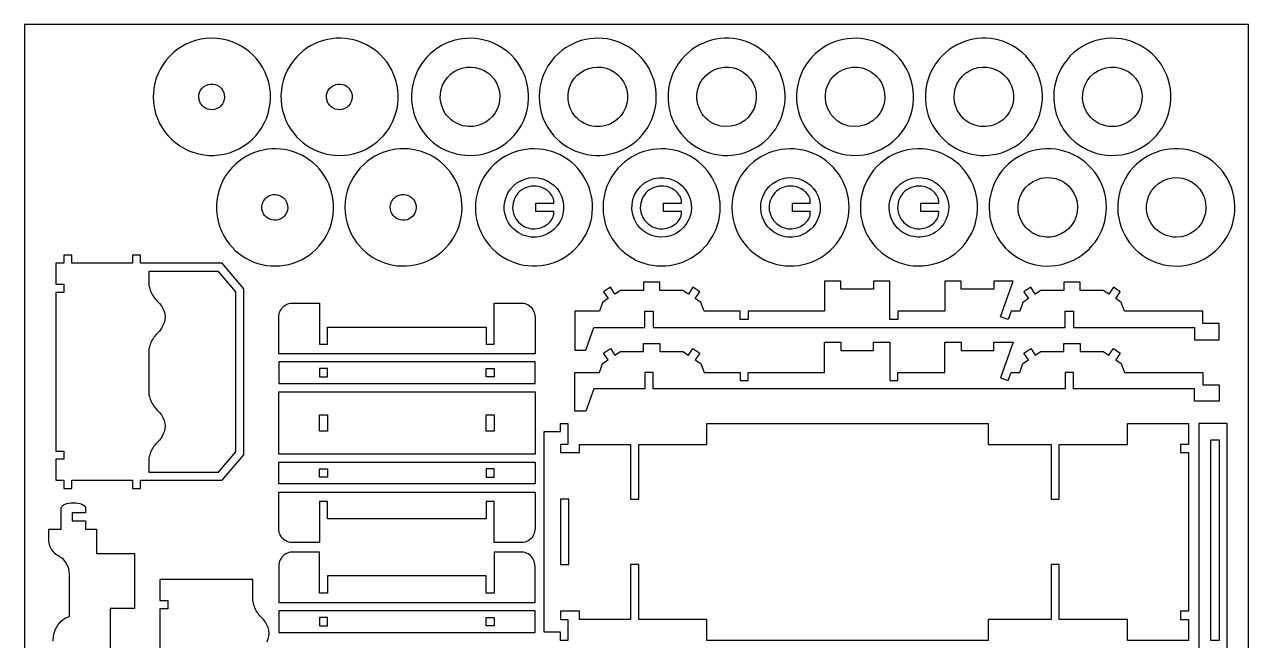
# Model space of a CAD drawing. Extents: x -427 to 475, y -546 to 421.
# Drawn here: x -427 to 475, y -33 to 421 of the extents above; entities that cross this region are included whole.
import ezdxf

# ---------------------------------------------------------------- set-up
doc = ezdxf.new("R2010")
doc.units = 0
doc.header["$MEASUREMENT"] = 0
doc.layers.get('0').update_dxf_attribs({"linetype": 'CONTINUOUS'})

msp = doc.modelspace()

# ---------------------------------------------------------------- linework, layer by layer
for points in [[(-426.7, -546.44), (474.75, -546.44), (474.75, 421.11), (-426.7, 421.11)], [(-403.72, 85.54), (-397.71, 85.54), (-397.71, 79.53), (-391.7, 79.53), (-391.7, 85.54), (-347.23, 85.53), (-347.23, 79.53), (-341.22, 79.53), (-341.22, 85.53), (-281.11, 85.53), (-265.12, 104.26), (-265.12, 226.56), (-281.11, 245.28), (-341.22, 245.28), (-341.22, 251.29), (-347.23, 251.29), (-347.23, 245.28), (-391.7, 245.28), (-391.7, 251.29), (-397.7, 251.29), (-397.7, 245.28), (-403.71, 245.28), (-403.71, 229.81), (-397.69, 229.81), (-397.69, 223.8), (-403.7, 223.8), (-403.69, 107.02), (-397.69, 107.02), (-397.68, 101.01), (-403.71, 101.01)], [(-335.21, 91.54), (-283.88, 91.54), (-271.13, 106.47), (-271.14, 224.35), (-283.88, 239.27), (-335.21, 239.27), (-335.21, 229.81), (-335, 228.68), (-334.73, 227.57), (-334.41, 226.47), (-334.04, 225.39), (-333.61, 224.32), (-333.12, 223.29), (-332.59, 222.27), (-332.01, 221.29), (-331.37, 220.34), (-330.69, 219.41), (-329.97, 218.53), (-329.2, 217.68), (-327.4, 215.82), (-325.91, 213.9), (-324.73, 211.92), (-323.89, 209.89), (-323.37, 207.84), (-323.19, 205.77), (-323.35, 203.64), (-323.85, 201.52), (-324.69, 199.43), (-325.87, 197.37), (-327.37, 195.37), (-329.2, 193.43), (-329.97, 192.59), (-330.69, 191.7), (-331.37, 190.78), (-332.01, 189.83), (-332.59, 188.84), (-333.12, 187.83), (-333.61, 186.79), (-334.04, 185.73), (-334.41, 184.65), (-334.73, 183.55), (-335, 182.43), (-335.21, 181.31), (-335.21, 149.51), (-335, 148.38), (-334.74, 147.27), (-334.42, 146.17), (-334.04, 145.09), (-333.61, 144.03), (-333.13, 142.99), (-332.59, 141.98), (-332.01, 140.99), (-331.38, 140.04), (-330.7, 139.12), (-329.97, 138.23), (-329.2, 137.39), (-327.4, 135.53), (-325.91, 133.6), (-324.74, 131.62), (-323.89, 129.6), (-323.37, 127.54), (-323.19, 125.47), (-323.35, 123.34), (-323.85, 121.22), (-324.69, 119.13), (-325.87, 117.08), (-327.38, 115.07), (-329.2, 113.14), (-329.97, 112.29), (-330.7, 111.4), (-331.38, 110.48), (-332.01, 109.53), (-332.59, 108.55), (-333.13, 107.53), (-333.61, 106.49), (-334.04, 105.43), (-334.42, 104.35), (-334.74, 103.25), (-335, 102.14), (-335.21, 101.01)], [(-21.32, 181.38), (-13.34, 181.38), (-7.33, 197.93), (30.21, 197.93), (30.22, 209.95), (36.22, 209.95), (36.22, 197.93), (339.83, 197.93), (339.83, 209.95), (345.83, 209.95), (345.83, 197.93), (435.06, 197.93), (435.06, 188.87), (453.09, 188.87), (453.09, 200.88), (441.07, 200.88), (441.07, 209.95), (383.36, 209.95), (381.06, 216.5), (376.91, 219.25), (380.23, 224.26), (375.22, 227.58), (371.9, 222.57), (367.75, 225.32), (350.83, 225.32), (350.83, 231.33), (338.81, 231.33), (338.81, 225.32), (321.88, 225.32), (317.73, 222.57), (314.41, 227.58), (309.4, 224.26), (312.72, 219.25), (308.57, 216.5), (306.28, 209.95), (299.91, 209.95), (297.8, 203.94), (292.13, 205.93), (301.32, 232.16), (287.19, 232.16), (287.19, 226.15), (263.16, 226.15), (263.16, 232.16), (251.14, 232.16), (251.14, 209.95), (216.55, 209.95), (216.55, 203.94), (210.54, 203.94), (210.54, 232.16), (198.53, 232.16), (198.53, 226.15), (174.49, 226.15), (174.49, 232.16), (162.47, 232.16), (162.47, 209.95), (106.29, 209.95), (106.29, 203.94), (100.27, 203.94), (100.27, 209.95), (73.74, 209.95), (71.45, 216.5), (67.3, 219.25), (70.62, 224.26), (65.61, 227.58), (62.29, 222.57), (58.14, 225.32), (41.21, 225.32), (41.21, 231.33), (29.19, 231.33), (29.19, 225.32), (12.26, 225.32), (8.11, 222.57), (4.79, 227.58), (-0.21, 224.26), (3.11, 219.25), (-1.04, 216.5), (-3.34, 209.95), (-21.32, 209.95)], [(-239.46, 178.64), (-239.46, 205.56), (-239.4, 206.77), (-239.19, 207.95), (-238.85, 209.11), (-238.37, 210.22), (-237.78, 211.27), (-237.06, 212.24), (-236.24, 213.12), (-235.33, 213.9), (-234.33, 214.58), (-233.26, 215.13), (-232.13, 215.56), (-230.96, 215.85), (-209.47, 215.85), (-209.47, 185.58), (-203.46, 185.58), (-203.46, 198.31), (-86.69, 198.31), (-86.69, 185.58), (-80.68, 185.58), (-80.68, 215.85), (-59.19, 215.85), (-58.03, 215.56), (-56.9, 215.13), (-55.83, 214.58), (-54.83, 213.9), (-53.91, 213.12), (-53.09, 212.24), (-52.38, 211.27), (-51.78, 210.22), (-51.31, 209.11), (-50.97, 207.95), (-50.76, 206.77), (-50.69, 205.56), (-50.69, 178.64)], [(-21.32, 136.31), (-21.32, 164.88), (-3.34, 164.88), (-1.04, 171.42), (3.11, 174.17), (-0.21, 179.18), (4.79, 182.5), (8.11, 177.49), (12.26, 180.25), (29.19, 180.25), (29.19, 186.25), (41.21, 186.25), (41.21, 180.25), (58.14, 180.25), (62.29, 177.49), (65.61, 182.5), (70.62, 179.18), (67.3, 174.17), (71.45, 171.42), (73.74, 164.88), (100.27, 164.88), (100.27, 158.87), (106.29, 158.87), (106.29, 164.88), (162.47, 164.88), (162.47, 187.09), (174.49, 187.09), (174.49, 181.08), (198.53, 181.08), (198.53, 187.09), (210.54, 187.09), (210.54, 158.87), (216.55, 158.87), (216.55, 164.88), (251.14, 164.88), (251.14, 187.09), (263.16, 187.09), (263.16, 181.08), (287.19, 181.08), (287.19, 187.09), (301.32, 187.09), (292.13, 160.85), (297.8, 158.87), (299.91, 164.88), (306.28, 164.88), (308.57, 171.42), (312.72, 174.17), (309.4, 179.18), (314.41, 182.5), (317.73, 177.49), (321.88, 180.25), (338.81, 180.25), (338.81, 186.25), (350.83, 186.25), (350.83, 180.25), (367.75, 180.25), (371.9, 177.49), (375.22, 182.5), (380.23, 179.18), (376.91, 174.17), (381.06, 171.42), (383.36, 164.88), (441.07, 164.88), (441.07, 155.81), (453.09, 155.81), (453.09, 143.79), (435.06, 143.79), (435.06, 152.86), (345.83, 152.86), (345.83, 164.88), (339.83, 164.88), (339.83, 152.86), (36.22, 152.86), (36.22, 164.88), (30.22, 164.88), (30.21, 152.86), (-7.33, 152.86), (-13.34, 136.31)], [(-239.46, 156.67), (-50.69, 156.67), (-50.69, 172.63), (-239.46, 172.63)], [(-209.47, 161.65), (-203.46, 161.65), (-203.46, 167.66), (-209.47, 167.66)], [(-86.69, 161.65), (-86.69, 167.66), (-80.68, 167.66), (-80.68, 161.65)], [(-239.46, 104.78), (-239.46, 150.66), (-50.69, 150.66), (-50.69, 104.78)], [(-209.47, 121.71), (-209.47, 133.73), (-203.46, 133.73), (-203.46, 121.71)], [(-86.69, 121.71), (-86.69, 133.73), (-80.68, 133.73), (-80.68, 121.71)], [(-43.86, -26.42), (-43.86, 121.31), (-31.84, 121.31), (-31.84, 127.32), (-26.54, 127.32), (-26.54, 111.84), (-31.84, 111.84), (-31.84, 105.83), (-17.85, 105.83), (-17.85, 111.84), (19.7, 111.84), (19.72, 71.49), (25.72, 71.49), (25.7, 111.84), (75.91, 111.84), (75.91, 127.32), (283.08, 127.32), (283.08, 111.84), (329.35, 111.84), (329.37, 71.48), (335.33, 71.48), (335.31, 111.84), (385.52, 111.84), (385.52, 127.32), (430.55, 127.32), (430.55, 111.84), (424.54, 111.84), (424.54, 105.83), (430.55, 105.83), (430.55, -10.94), (424.54, -10.94), (424.54, -16.95), (430.55, -16.95), (430.55, -32.43), (385.52, -32.43), (385.52, -16.95), (335.34, -16.95), (335.34, 23.41), (329.32, 23.41), (329.32, -16.95), (283.08, -16.95), (283.08, -32.43), (75.91, -32.43), (75.91, -16.95), (25.7, -16.95), (25.7, 23.41), (19.7, 23.41), (19.7, -16.95), (-17.85, -16.95), (-17.85, -10.94), (-31.84, -10.94), (-31.84, -16.95), (-26.54, -16.95), (-26.54, -32.43), (-31.84, -32.43), (-31.84, -26.42)], [(438.07, -44.45), (459.09, -44.45), (459.1, 127.32), (438.07, 127.32)], [(447.06, -32.43), (447.07, 115.3), (453.07, 115.3), (453.07, -32.43)], [(-239.46, 82.8), (-239.46, 98.77), (-50.69, 98.77), (-50.69, 82.8)], [(-209.47, 93.79), (-203.46, 93.79), (-203.46, 87.78), (-209.47, 87.78)], [(-86.69, 87.78), (-80.68, 87.78), (-80.68, 93.79), (-86.69, 93.79)], [(-237.06, 43.2), (-237.78, 44.17), (-238.37, 45.22), (-238.85, 46.33), (-239.19, 47.48), (-239.4, 48.67), (-239.46, 49.87), (-239.46, 76.79), (-50.69, 76.79), (-50.69, 49.87), (-50.76, 48.67), (-50.97, 47.48), (-51.31, 46.33), (-51.78, 45.22), (-52.38, 44.17), (-53.09, 43.2), (-53.91, 42.32), (-54.83, 41.53), (-55.83, 40.86), (-56.9, 40.31), (-58.03, 39.88), (-59.19, 39.58), (-80.68, 39.58), (-80.68, 69.86), (-86.69, 69.86), (-86.69, 57.12), (-203.46, 57.12), (-203.46, 69.86), (-209.47, 69.86), (-209.47, 39.58), (-230.96, 39.58), (-232.13, 39.88), (-233.26, 40.31), (-234.33, 40.86), (-235.33, 41.53), (-236.24, 42.32)], [(-25.83, 23.41), (-25.83, 71.48), (-31.84, 71.48), (-31.84, 23.41)], [(-239.46, -4.65), (-50.69, -4.65), (-50.69, 22.27), (-50.76, 23.47), (-50.97, 24.66), (-51.31, 25.82), (-51.78, 26.93), (-52.38, 27.97), (-53.09, 28.94), (-53.91, 29.83), (-54.83, 30.61), (-55.83, 31.28), (-56.9, 31.84), (-58.03, 32.26), (-59.19, 32.56), (-80.68, 32.56), (-80.68, 2.29), (-86.69, 2.29), (-86.69, 15.02), (-203.46, 15.02), (-203.46, 2.29), (-209.47, 2.29), (-209.47, 32.56), (-230.96, 32.56), (-232.13, 32.26), (-233.26, 31.84), (-234.33, 31.28), (-235.33, 30.61), (-236.24, 29.83), (-237.06, 28.94), (-237.78, 27.97), (-238.37, 26.93), (-238.85, 25.82), (-239.19, 24.66), (-239.4, 23.47), (-239.46, 22.27)], [(-239.46, -26.63), (-50.69, -26.63), (-50.69, -10.66), (-239.46, -10.66)], [(-209.47, -15.64), (-209.47, -21.65), (-203.46, -21.65), (-203.46, -15.64)], [(-86.69, -21.65), (-86.69, -15.64), (-80.68, -15.64), (-80.68, -21.65)]]:
    msp.add_lwpolyline(points, close=True)
for points in [[(-325.58, 345.43, 0.860573), (-246.82, 378.39, 0.861345), (-331.78, 370.03, 0.074492), (-330.52, 357.23, 0.074938)], [(-230.42, 343.67, 0.69424), (-151.8, 362.67, 0.694663), (-223.66, 399.77, 0.180176), (-237.5, 372.96, 0.180471)], [(-134.32, 343.68, 0.694239), (-55.72, 362.67, 0.694663), (-127.56, 399.76, 0.180175), (-141.39, 372.96, 0.180471)], [(-39.09, 341.99, 0.685419), (38.43, 363.7, 0.685779), (-33.53, 399.76, 0.186395), (-47.47, 371.93, 0.186648)], [(57.08, 340.36, 0.685478), (133.45, 365.76, 0.685668), (59.86, 398.33, 0.186474), (47.26, 369.87, 0.186607)], [(149.19, 343.68, 0.694239), (227.79, 362.67, 0.694663), (155.96, 399.76, 0.180175), (142.12, 372.96, 0.180471)], [(246.56, 340.36, 0.685478), (322.94, 365.76, 0.685668), (249.34, 398.33, 0.186474), (236.75, 369.87, 0.186607)], [(343.94, 337.3, 0.820703), (414.33, 384.33, 0.820654), (331.3, 367.81, 0.098506), (334.59, 351.3, 0.098477)], [(-117.82, 357.38, -0.686403), (-91.29, 388.53, -0.685501), (-90.01, 347.61, -0.186591), (-105.78, 347.12, -0.185956)], [(-23.26, 356.46, -0.686416), (1.72, 388.85, -0.685299), (4.98, 348.05, -0.186733), (-10.73, 346.79, -0.185947)], [(72.19, 355.57, -0.823687), (102.56, 386.03, -0.822106), (85.94, 346.34, -0.097631), (78.19, 349.58, -0.096679)], [(166.79, 355.57, -0.823687), (197.16, 386.03, -0.822106), (180.54, 346.34, -0.097631), (172.8, 349.58, -0.096679)], [(262.29, 354.71, -0.713331), (285.59, 388.99, -0.712365), (288.38, 347.61, -0.167975), (274.14, 346.65, -0.167317)], [(357.54, 353.88, -0.731635), (380.21, 389, -0.730953), (381.99, 347.22, -0.155433), (368.73, 346.66, -0.154978)], [(-297.62, 364.12, -0.929808), (-280.77, 372.74, -0.930242), (-296.2, 361.78, -0.03614), (-297, 362.9, -0.036372)], [(-203.59, 364.12, -0.929808), (-186.74, 372.74, -0.930242), (-202.17, 361.78, -0.03614), (-202.97, 362.9, -0.036372)], [(-277.96, 262.28, 0.69424), (-199.34, 281.27, 0.694663), (-271.2, 318.37, 0.180176), (-285.04, 291.56, 0.180471)], [(-182.16, 260.58, 0.68542), (-104.62, 282.3, 0.685779), (-176.6, 318.37, 0.186395), (-190.55, 290.53, 0.186648)], [(-86.06, 260.59, 0.685419), (-8.54, 282.3, 0.685779), (-80.49, 318.36, 0.186395), (-94.44, 290.53, 0.186648)], [(10.61, 257.4, 0.685564), (85.68, 286.42, 0.685564), (10.61, 315.43, 0.186546), (-0.61, 286.42, 0.186546)], [(105.49, 257.4, 0.685564), (180.56, 286.42, 0.685564), (105.49, 315.43, 0.186546), (94.28, 286.42, 0.186546)], [(201.52, 255.9, 0.820703), (271.91, 302.93, 0.820654), (188.88, 286.42, 0.098506), (192.16, 269.9, 0.098477)], [(297.9, 254.47, 0.740634), (368.84, 296.73, 0.740349), (286.38, 301.25, 0.149194), (285, 276.12, 0.149007)], [(394.07, 253.12, 0.731469), (463.2, 297.73, 0.731116), (380.98, 301.25, 0.155324), (379.87, 275.12, 0.155088)], [(-70.23, 275.06, -0.686416), (-45.25, 307.45, -0.685299), (-41.98, 266.65, -0.186733), (-57.7, 265.39, -0.185947)], [(24.37, 274.17, -0.823687), (54.74, 304.63, -0.822106), (38.12, 264.94, -0.097631), (30.37, 268.19, -0.096679)], [(119.86, 273.31, -0.713331), (143.17, 307.59, -0.712365), (145.96, 266.21, -0.167975), (131.72, 265.25, -0.167317)], [(215.12, 272.48, -0.731635), (237.79, 307.6, -0.730953), (239.57, 265.82, -0.155433), (226.3, 265.26, -0.154978)], [(310.69, 271.68, -0.750257), (332.7, 307.6, -0.749956), (333.44, 265.48, -0.142886), (321.17, 265.26, -0.142689)], [(406.02, 270.92, -0.82071), (429.91, 306.66, -0.820647), (421.52, 264.5, -0.09851), (413.13, 266.17, -0.098472)], [(-36.82, 283.42), (-50.11, 283.42), (-50.11, 289.41), (-36.82, 289.41, 0.000631), (-37.02, 292.14, 0.074019), (-37.24, 293.12, 0.096508), (-39.75, 297.12, 0.152428), (-48.02, 301.79, 0.235869), (-61.79, 298.25, 0.463748), (-61.49, 274.27, 0.167656), (-51.81, 270.66, 0.167095), (-41.93, 273.77, 0.066322), (-39.02, 276.6, 0.075131), (-37.24, 279.71, 0.074019), (-37.02, 280.69, 0.000631)], [(57.21, 283.42), (43.92, 283.42), (43.92, 289.41), (57.21, 289.41, 0.000631), (57.01, 292.14, 0.074019), (56.79, 293.12, 0.096508), (54.28, 297.12, 0.152428), (46.01, 301.79, 0.235869), (32.24, 298.25, 0.463748), (32.54, 274.27, 0.167656), (42.22, 270.66, 0.167095), (52.1, 273.77, 0.066322), (55.01, 276.6, 0.075131), (56.79, 279.71, 0.074019), (57.01, 280.69, 0.000631)], [(152.09, 283.42), (138.8, 283.42), (138.8, 289.41), (152.09, 289.41, 0.000631), (151.89, 292.14, 0.074019), (151.68, 293.12, 0.096508), (149.16, 297.12, 0.152428), (140.89, 301.79, 0.235869), (127.13, 298.25, 0.463748), (127.43, 274.27, 0.167656), (137.1, 270.66, 0.167095), (146.98, 273.77, 0.066322), (149.89, 276.6, 0.075131), (151.68, 279.71, 0.074019), (151.89, 280.69, 0.000631)], [(246.69, 283.42), (233.4, 283.42), (233.4, 289.41), (246.69, 289.41, 0.000631), (246.5, 292.14, 0.074019), (246.28, 293.12, 0.096508), (243.76, 297.12, 0.152428), (235.49, 301.79, 0.235869), (221.73, 298.25, 0.463748), (222.03, 274.27, 0.167656), (231.7, 270.66, 0.167095), (241.58, 273.77, 0.066322), (244.5, 276.6, 0.075131), (246.28, 279.71, 0.074019), (246.5, 280.69, 0.000631)], [(-250.73, 281.89, -0.844559), (-235.98, 293.47, -0.844255), (-246.08, 277.67, -0.084449), (-248.76, 279.38, -0.08427)], [(-156.13, 281.89, -0.844559), (-141.38, 293.47, -0.844255), (-151.48, 277.67, -0.084449), (-154.16, 279.38, -0.08427)]]:
    msp.add_lwpolyline(points, format="xyb", close=True)
for points in [[(-405.64, -32.94), (-405.25, -28.73), (-404.1, -24.75), (-402.24, -21.21), (-399.79, -18.29), (-396.86, -16.15), (-393.62, -14.91), (-393.62, 16.43), (-393.75, 18.39), (-394.14, 20.32), (-394.77, 22.18), (-395.64, 23.94), (-396.73, 25.58), (-398.02, 27.05), (-399.5, 28.35), (-401.14, 29.44), (-402.15, 30), (-403.12, 30.65), (-404.02, 31.37), (-404.87, 32.17), (-405.64, 33.04), (-406.33, 33.97), (-406.94, 34.96), (-407.47, 35.99), (-407.91, 37.07), (-408.25, 38.18), (-408.5, 39.31), (-408.65, 40.47), (-408.65, 49.48), (-399.65, 49.48), (-399.65, 64.68), (-399.6, 65.19), (-399.45, 65.66), (-399.21, 66.1), (-398.88, 66.5), (-398.47, 66.88), (-397.99, 67.22), (-397.45, 67.53), (-396.84, 67.8), (-395.48, 68.26), (-393.96, 68.58), (-392.34, 68.78), (-390.66, 68.84), (-388.98, 68.78), (-387.36, 68.58), (-385.84, 68.26), (-384.48, 67.8), (-383.87, 67.53), (-383.33, 67.22), (-382.85, 66.88), (-382.44, 66.5), (-382.11, 66.1), (-381.87, 65.66), (-381.72, 65.19), (-381.67, 61.47), (-391.66, 61.47), (-391.66, 55.48), (-381.67, 55.48), (-381.67, 49.48), (-373.68, 49.48), (-373.68, 31.47), (-345.57, 31.48), (-345.57, -8.87), (-363.6, -8.87), (-363.6, -56.95)], [(-248.07, -33.45), (-247.23, -31.35), (-246.72, -29.23), (-246.57, -27.1), (-246.75, -25.03), (-247.26, -22.98), (-248.11, -20.96), (-249.29, -18.98), (-250.78, -17.05), (-252.57, -15.19), (-253.34, -14.34), (-254.07, -13.46), (-254.75, -12.54), (-255.38, -11.58), (-255.97, -10.6), (-256.5, -9.59), (-256.98, -8.55), (-257.41, -7.49), (-257.79, -6.41), (-258.11, -5.31), (-258.38, -4.19), (-258.58, -3.07), (-258.58, 12.41), (-327.09, 12.41), (-327.08, -3.07), (-321.06, -3.07), (-321.06, -9.08), (-327.07, -9.08), (-327.07, -125.85)]]:
    msp.add_lwpolyline(points)

doc.saveas('drawing.dxf')
